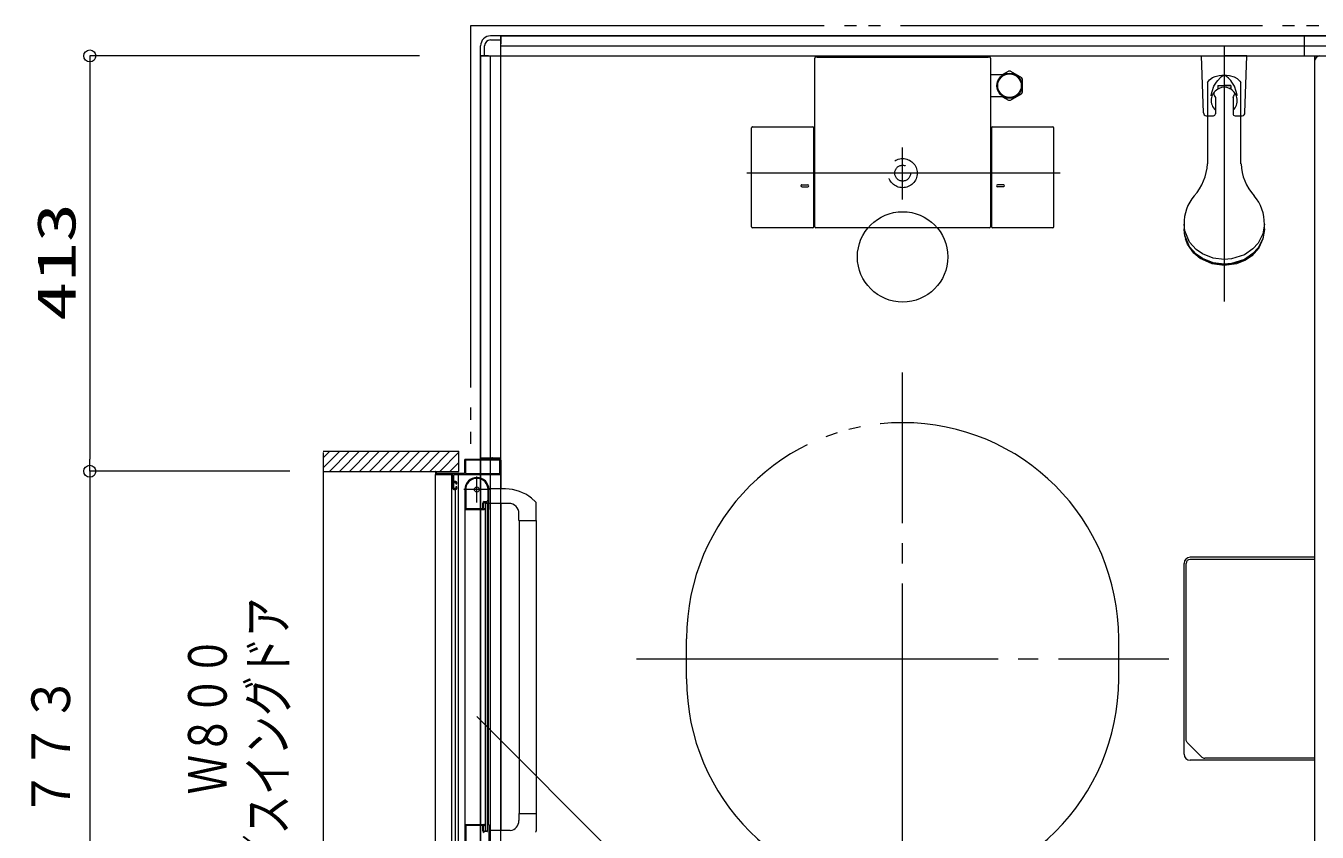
# Model space of a CAD drawing. Units: millimetres on the paper. Extents: x -305 to 305, y -152 to 152.
# Drawn here: x -156.1 to -91.8, y 41.4 to 81.6 of the extents above; entities that cross this region are included whole.
import ezdxf
from ezdxf.enums import TextEntityAlignment as Align

# ---------------------------------------------------------------- set-up
doc = ezdxf.new("R2010")
doc.units = ezdxf.units.MM
for name, pattern in [('DASHED2', [3, 2, -1]), ('LONG_CHAIN', [21, 18, -1, 1, -1]), ('LONG_DOUBLE_CHAIN', [21.8, 18, -1, 0.6, -0.6, 0.6, -1])]:
    doc.linetypes.add(name, pattern=pattern)
doc.layers.add('0-0_0', color=7, linetype='Continuous', lineweight=9)
doc.layers.add('0-1_VIEW0001', color=7, linetype='Continuous', lineweight=9)
doc.styles.add('ＭＳ ゴシック', font='')
doc.styles.get('ＭＳ ゴシック').set_extended_font_data('MS Gothic')

# ---------------------------------------------------------------- blocks, each defined once
blk = doc.blocks.new('_ORIGIN')
at = {"layer": '0-0_0'}
blk.add_line((0, 0), (-1, 0), dxfattribs=at)
blk.add_circle((0, 0), 0.5, dxfattribs=at)

msp = doc.modelspace()

# ---------------------------------------------------------------- linework, layer by layer
at = {"layer": '0-0_0'}
for p, q in [((-136.475, 80.074), (-152.881, 80.074)), ((-152.881, 79.474), (-152.881, 60.004)), ((-142.923, 59.404), (-152.881, 59.404)), ((-142.923, 59.404), (-152.881, 59.404)), ((-152.881, 58.804), (-152.881, 21.354))]:
    msp.add_line(p, q, dxfattribs=at)
at = {"layer": '0-1_VIEW0001', "linetype": 'LONG_DOUBLE_CHAIN'}
for p, q in [((-133.934, 81.573), (-133.934, 59.998)), ((-50.934, 81.573), (-133.934, 81.573)), ((-123.184, 49.073), (-123.184, 51.073)), ((-101.684, 49.073), (-101.684, 51.073)), ((-133.619, 47.195), (-122.859, 36.434))]:
    msp.add_line(p, q, dxfattribs=at)
at = {"layer": '0-1_VIEW0001'}
for p, q in [((-132.434, 81.073), (-132.934, 81.073)), ((-132.434, 81.073), (-52.434, 81.073)), ((-132.434, 19.073), (-132.434, 81.073)), ((-52.434, 81.073), (-132.434, 81.073)), ((-132.434, 81.073), (-132.434, 80.673)), ((-92.434, 80.073), (-92.434, 81.073)), ((-133.434, 80.073), (-133.434, 80.573)), ((-133.234, 80.073), (-133.234, 80.573)), ((-132.934, 80.873), (-132.434, 80.873)), ((-132.434, 80.573), (-52.434, 80.573)), ((-133.434, 20.073), (-133.434, 80.073)), ((-133.434, 80.073), (-51.434, 80.073)), ((-133.434, 80.073), (-133.434, 20.073)), ((-133.034, 80.073), (-133.434, 80.073)), ((-132.934, 20.073), (-132.934, 80.073)), ((-116.809, 71.568), (-116.809, 79.97)), ((-116.691, 80.018), (-108.177, 80.018)), ((-108.059, 79.97), (-108.059, 71.568)), ((-97.559, 80.072), (-96.434, 80.072)), ((-97.467, 77.245), (-97.559, 80.072)), ((-95.309, 80.072), (-96.434, 80.072)), ((-95.401, 77.245), (-95.309, 80.072)), ((-91.934, 80.073), (-91.934, 20.073)), ((-91.934, 79.823), (-91.934, 20.322)), ((-108.059, 79.143), (-107.417, 79.143)), ((-107.466, 79.143), (-107.166, 79.317)), ((-107.072, 79.317), (-106.516, 78.995)), ((-106.469, 78.272), (-106.469, 78.914)), ((-97.259, 78.751), (-97.259, 74.707)), ((-96.759, 78.595), (-96.434, 78.595)), ((-96.759, 78.595), (-96.759, 78.413)), ((-96.759, 78.595), (-96.759, 78.507)), ((-96.759, 78.595), (-96.109, 78.595)), ((-96.109, 78.595), (-96.434, 78.595)), ((-96.109, 78.595), (-96.109, 78.413)), ((-96.109, 78.595), (-96.109, 78.507)), ((-95.609, 74.707), (-95.609, 78.746)), ((-107.42, 78.043), (-108.059, 78.043)), ((-107.466, 78.043), (-107.166, 77.87)), ((-107.072, 77.87), (-106.516, 78.191)), ((-96.872, 78), (-96.872, 77.2)), ((-95.997, 78), (-95.997, 77.2)), ((-119.949, 71.568), (-119.949, 76.498)), ((-119.899, 76.548), (-116.899, 76.548)), ((-116.849, 71.568), (-116.849, 76.498)), ((-108.019, 76.498), (-108.019, 71.568)), ((-107.969, 76.548), (-104.969, 76.548)), ((-104.919, 71.568), (-104.919, 76.498)), ((-97.317, 77.1), (-96.972, 77.1)), ((-95.897, 77.1), (-95.551, 77.1)), ((-117.451, 73.663), (-117.148, 73.663)), ((-117.45, 73.563), (-117.148, 73.563)), ((-107.418, 73.663), (-107.72, 73.663)), ((-107.418, 73.563), (-107.72, 73.563)), ((-116.899, 71.518), (-119.899, 71.518)), ((-108.109, 71.518), (-116.759, 71.518)), ((-104.969, 71.518), (-107.969, 71.518)), ((-98.434, 71.694), (-98.434, 71.463)), ((-94.434, 71.463), (-94.434, 71.694)), ((-141.259, 60.398), (-134.509, 60.398)), ((-141.259, 59.583), (-140.444, 60.398)), ((-141.259, 60.078), (-140.939, 60.398)), ((-140.949, 59.398), (-139.949, 60.398)), ((-140.454, 59.398), (-139.454, 60.398)), ((-139.959, 59.398), (-138.959, 60.398)), ((-139.459, 59.398), (-138.459, 60.398)), ((-138.959, 59.398), (-137.959, 60.398)), ((-138.459, 59.398), (-137.459, 60.398)), ((-137.959, 59.398), (-136.959, 60.398)), ((-137.459, 59.398), (-136.459, 60.398)), ((-136.959, 59.398), (-135.959, 60.398)), ((-136.459, 59.398), (-135.459, 60.398)), ((-135.959, 59.398), (-134.959, 60.398)), ((-134.509, 59.399), (-134.509, 60.398)), ((-141.259, 60.347), (-141.259, 19.748)), ((-135.459, 59.398), (-134.509, 60.348)), ((-134.959, 59.398), (-134.509, 59.848)), ((-134.234, 59.948), (-134.234, 59.313)), ((-134.189, 59.938), (-134.189, 59.313)), ((-132.889, 59.998), (-134.184, 59.998)), ((-132.494, 59.953), (-134.174, 59.953)), ((-133.434, 60.073), (-132.434, 60.073)), ((-132.874, 60.063), (-132.874, 60.013)), ((-132.844, 60.073), (-132.864, 60.073)), ((-132.834, 60.013), (-132.834, 60.063)), ((-132.484, 59.998), (-132.819, 59.998)), ((-132.479, 59.313), (-132.479, 59.938)), ((-132.434, 59.95), (-132.434, 58.524)), ((-141.259, 59.398), (-134.509, 59.398)), ((-135.684, 59.383), (-135.684, 59.263)), ((-135.684, 20.898), (-135.684, 59.248)), ((-135.669, 59.248), (-134.834, 59.248)), ((-135.634, 59.313), (-135.634, 59.383)), ((-134.249, 59.298), (-135.619, 59.298)), ((-134.857, 37.519), (-134.857, 59.248)), ((-134.819, 59.233), (-134.819, 58.548)), ((-134.769, 58.913), (-134.769, 59.233)), ((-134.754, 59.248), (-132.459, 59.248)), ((-134.541, 37.903), (-134.541, 59.248)), ((-134.174, 59.298), (-132.494, 59.298)), ((-134.769, 58.568), (-134.769, 58.838)), ((-134.769, 58.498), (-134.669, 58.498)), ((-134.669, 58.898), (-134.754, 58.898)), ((-134.754, 58.853), (-134.684, 58.853)), ((-134.684, 58.553), (-134.754, 58.553)), ((-134.681, 37.733), (-134.681, 58.498)), ((-134.669, 58.838), (-134.669, 58.793)), ((-134.669, 58.613), (-134.669, 58.568)), ((-134.654, 58.778), (-134.634, 58.778)), ((-134.634, 58.628), (-134.654, 58.628)), ((-134.619, 58.793), (-134.619, 58.848)), ((-134.619, 58.548), (-134.619, 58.613)), ((-134.219, 58.499), (-134.219, 41.823)), ((-134.169, 58.572), (-134.169, 57.558)), ((-133.064, 57.968), (-133.064, 58.498)), ((-133.019, 57.513), (-133.019, 58.498)), ((-132.191, 58.523), (-133.009, 58.526)), ((-133.254, 57.893), (-133.139, 57.893)), ((-133.234, 57.848), (-133.109, 57.848)), ((-130.896, 58.061), (-130.697, 57.877)), ((-134.209, 57.498), (-133.268, 57.498)), ((-134.159, 57.548), (-133.339, 57.548)), ((-133.329, 57.558), (-133.329, 57.818)), ((-133.284, 57.573), (-133.284, 57.798)), ((-133.255, 57.505), (-133.246, 57.52)), ((-133.244, 57.527), (-133.244, 57.533)), ((-133.184, 57.823), (-133.084, 57.823)), ((-133.184, 41.498), (-133.184, 57.823)), ((-133.084, 41.498), (-133.084, 57.823)), ((-133.082, 57.52), (-133.073, 57.505)), ((-133.061, 57.498), (-133.034, 57.498)), ((-133.034, 41.823), (-133.034, 57.498)), ((-132.024, 57.803), (-133.019, 57.803)), ((-132.434, 57.798), (-132.434, 41.524)), ((-131.524, 56.948), (-131.524, 57.303)), ((-130.669, 56.948), (-130.669, 57.808)), ((-131.524, 56.948), (-130.669, 56.948)), ((-131.519, 56.948), (-131.519, 42.374)), ((-130.669, 56.948), (-130.669, 41.512)), ((-98.434, 45.323), (-98.434, 54.823)), ((-91.934, 55.123), (-98.134, 55.123)), ((-91.934, 45.023), (-98.134, 45.023)), ((-134.219, 41.854), (-134.219, 40.284)), ((-134.219, 41.823), (-133.268, 41.823)), ((-133.344, 41.773), (-134.159, 41.773)), ((-133.246, 41.802), (-133.255, 41.816)), ((-133.244, 41.788), (-133.244, 41.794)), ((-133.073, 41.816), (-133.082, 41.802)), ((-133.034, 41.823), (-133.061, 41.823)), ((-133.019, 41.808), (-133.019, 40.822)), ((-131.524, 42.374), (-131.524, 42.019)), ((-131.524, 42.374), (-130.669, 42.374)), ((-134.169, 41.763), (-134.169, 40.903)), ((-133.329, 41.508), (-133.329, 41.758)), ((-133.284, 41.523), (-133.284, 41.748)), ((-133.109, 41.473), (-133.234, 41.473)), ((-133.084, 41.498), (-133.184, 41.498)), ((-131.955, 41.524), (-133.009, 41.524))]:
    msp.add_line(p, q, dxfattribs=at)
at = {"layer": '0-1_VIEW0001', "linetype": 'LONG_CHAIN'}
for p, q in [((-96.434, 80.598), (-96.434, 67.857)), ((-112.434, 72.938), (-112.434, 75.514)), ((-104.6, 74.243), (-120.195, 74.243)), ((-112.434, 35.823), (-112.434, 64.323)), ((-133.619, 57.848), (-133.619, 59.148)), ((-132.969, 58.498), (-134.269, 58.498)), ((-125.684, 50.073), (-99.184, 50.073))]:
    msp.add_line(p, q, dxfattribs=at)
at = {"layer": '0-1_VIEW0001', "color": 4}
for p, q in [((-98.332, 46.055), (-98.332, 54.821)), ((-91.934, 55.021), (-98.132, 55.021)), ((-98.273, 45.914), (-97.544, 45.184)), ((-91.934, 45.126), (-97.402, 45.126))]:
    msp.add_line(p, q, dxfattribs=at)
at = {"layer": '0-1_VIEW0001'}
for points in [[(-116.691, 80.018), (-116.691, 80.02), (-116.759, 80.02)], [(-108.109, 80.02), (-108.177, 80.02), (-108.177, 80.018)], [(-97.259, 78.751), (-97.164, 78.881), (-97.009, 78.994), (-96.88, 79.052), (-96.691, 79.104), (-96.435, 79.128), (-96.182, 79.105), (-95.934, 79.03), (-95.793, 78.952), (-95.657, 78.825), (-95.609, 78.746)], [(-96.11, 78.846), (-96.213, 78.97), (-96.342, 79.063), (-96.434, 79.084), (-96.527, 79.063), (-96.614, 79.007), (-96.758, 78.846)], [(-97.089, 78.081), (-97.076, 78.129), (-97.028, 78.302), (-96.944, 78.571), (-96.815, 78.762), (-96.758, 78.846)], [(-95.779, 78.081), (-95.792, 78.129), (-95.84, 78.302), (-95.924, 78.571), (-96.054, 78.762), (-96.11, 78.846)], [(-94.434, 71.694), (-94.509, 71.22), (-94.75, 70.751), (-95.002, 70.473), (-95.427, 70.183), (-96.07, 69.974), (-96.434, 69.944), (-96.976, 70.01), (-97.512, 70.22), (-97.83, 70.441), (-98.162, 70.812), (-98.401, 71.375), (-98.434, 71.694)], [(-94.434, 71.463), (-94.509, 70.99), (-94.75, 70.52), (-95.002, 70.243), (-95.427, 69.952), (-96.07, 69.743), (-96.434, 69.714), (-96.976, 69.779), (-97.512, 69.99), (-97.83, 70.211), (-98.162, 70.582), (-98.401, 71.145), (-98.434, 71.463)], [(-94.434, 71.439), (-94.509, 70.965), (-94.75, 70.496), (-95.002, 70.218), (-95.427, 69.928), (-96.07, 69.719), (-96.434, 69.69), (-96.976, 69.755), (-97.512, 69.966), (-97.83, 70.186), (-98.162, 70.558), (-98.401, 71.121), (-98.434, 71.439)], [(-94.506, 70.973), (-94.709, 70.52), (-95.064, 70.121), (-95.368, 69.913), (-95.821, 69.725), (-96.434, 69.64), (-97.038, 69.723), (-97.623, 69.987), (-97.952, 70.259), (-98.26, 70.702), (-98.362, 70.973)]]:
    msp.add_lwpolyline(points, dxfattribs=at)
at = {"layer": '0-1_VIEW0001', "color": 4}
for points in [[(-98.312, 45.969), (-98.328, 46.014), (-98.332, 46.055)], [(-98.273, 45.914), (-98.299, 45.945), (-98.312, 45.969)]]:
    msp.add_lwpolyline(points, dxfattribs=at)
at = {"layer": '0-1_VIEW0001'}
for centre, radius in [((-107.119, 78.593), 0.625), ((-107.119, 78.593), 0.586), ((-133.619, 58.498), 0.125)]:
    msp.add_circle(centre, radius, dxfattribs=at)
at = {"layer": '0-1_VIEW0001', "linetype": 'DASHED2'}
for radius in [0.725, 0.395]:
    msp.add_circle((-112.434, 74.243), radius, dxfattribs=at)
at = {"layer": '0-1_VIEW0001', "linetype": 'LONG_DOUBLE_CHAIN'}
msp.add_circle((-112.434, 70.073), 2.25, dxfattribs=at)
at = {"layer": '0-1_VIEW0001'}
for centre, radius, start, end in [((-132.934, 80.573), 0.5, 90, 180), ((-132.934, 80.573), 0.3, 90, 180), ((-108.109, 79.97), 0.05, 0, 90), ((-91.684, 79.823), 0.25, 90, 180), ((-107.119, 78.593), 0.725, 86.29156, 93.70844), ((-107.119, 78.593), 0.725, 26.29156, 33.70844), ((-96.434, 77.853), 0.647, 120.12781, 227.49336), ((-96.709, 78.507), 0.05, 179.99901, 293.66901), ((-96.434, 77.88), 0.635, 66.33, 113.668), ((-96.159, 78.507), 0.05, 246.33, 359.99899), ((-96.434, 77.853), 0.647, 312.50664, 59.87219), ((-107.119, 78.593), 0.725, 266.29156, 273.70844), ((-107.119, 78.593), 0.725, 326.29156, 333.70844), ((-96.434, 78.295), 0.527, 186.69219, 213.9645), ((-96.434, 78.295), 0.527, 326.0355, 353.30781), ((-97.317, 77.25), 0.15, 181.85924, 263.59563), ((-96.972, 77.2), 0.1, 270, 0), ((-95.897, 77.2), 0.1, 179.99999, 270), ((-95.551, 77.25), 0.15, 276.40458, 358.14077), ((-119.899, 76.498), 0.05, 90, 180.00003), ((-116.899, 76.498), 0.05, 0, 90), ((-107.969, 76.498), 0.05, 90, 180), ((-104.969, 76.498), 0.05, 0, 90), ((-99.767, 74.808), 2.5, 317.34318, 357.6964), ((-93.101, 74.808), 2.5, 182.30366, 222.65686), ((-117.449, 73.613), 0.05, 88.07467, 270), ((-117.149, 73.613), 0.05, 270, 90), ((-107.719, 73.613), 0.05, 90, 270), ((-107.419, 73.613), 0.05, 270, 91.92533), ((-96.31, 71.738), 2.125, 139.64678, 181.19028), ((-96.559, 71.738), 2.125, 358.80972, 40.3532), ((-119.899, 71.568), 0.05, 180.00003, 270), ((-116.899, 71.568), 0.05, 270, 0), ((-116.759, 71.568), 0.05, 180, 270), ((-108.109, 71.568), 0.05, 270, 0), ((-107.969, 71.568), 0.05, 180, 270), ((-104.969, 71.568), 0.05, 270, 0), ((-134.184, 59.948), 0.05, 90, 180), ((-134.174, 59.938), 0.015, 90, 180), ((-132.889, 60.013), 0.015, 270, 0), ((-132.864, 60.063), 0.01, 90, 180), ((-132.844, 60.063), 0.01, 0, 90), ((-132.819, 60.013), 0.015, 180, 270), ((-132.494, 59.938), 0.015, 0, 90), ((-132.484, 59.948), 0.05, 0, 90), ((-135.669, 59.383), 0.015, 90, 180), ((-135.669, 59.263), 0.015, 180, 270), ((-135.649, 59.383), 0.015, 0, 90), ((-135.619, 59.313), 0.015, 180, 270), ((-134.834, 59.233), 0.015, 0, 90), ((-134.754, 59.233), 0.015, 90, 180), ((-134.249, 59.313), 0.015, 270, 0), ((-134.174, 59.313), 0.015, 180, 270), ((-132.494, 59.313), 0.015, 270, 0), ((-132.459, 59.273), 0.025, 270, 0), ((-134.769, 58.548), 0.05, 180, 270), ((-134.754, 58.913), 0.015, 180, 270), ((-134.754, 58.838), 0.015, 90, 180), ((-134.754, 58.568), 0.015, 180, 270), ((-134.684, 58.838), 0.015, 0, 90), ((-134.684, 58.568), 0.015, 270, 0), ((-134.669, 58.848), 0.05, 0, 90), ((-134.654, 58.793), 0.015, 180, 270), ((-134.654, 58.613), 0.015, 90, 180), ((-134.669, 58.548), 0.05, 270, 0), ((-134.634, 58.793), 0.015, 270, 0), ((-134.634, 58.613), 0.015, 0, 90), ((-133.619, 58.498), 0.6, 0, 180), ((-133.619, 58.498), 0.555, 0, 172.23293), ((-134.159, 58.572), 0.01, 172.23293, 180), ((-132.199, 56.453), 2.07, 50.97582, 89.8), ((-133.254, 57.818), 0.075, 90, 180), ((-133.234, 57.798), 0.05, 90, 180), ((-133.139, 57.968), 0.075, 270, 0), ((-133.109, 57.823), 0.025, 0, 90), ((-130.769, 57.808), 0.1, 0, 43.47243), ((-134.209, 57.508), 0.01, 180, 270), ((-134.159, 57.558), 0.01, 180, 270), ((-133.339, 57.558), 0.01, 270, 0), ((-133.259, 57.573), 0.025, 180, 270), ((-133.268, 57.513), 0.015, 270, 329.03624), ((-133.259, 57.533), 0.015, 0, 90), ((-133.259, 57.527), 0.015, 329.03624, 0), ((-133.069, 57.527), 0.015, 180, 210.96376), ((-133.061, 57.513), 0.015, 210.96376, 270), ((-133.034, 57.513), 0.015, 270, 0), ((-132.024, 57.303), 0.5, 0, 90), ((-98.134, 54.823), 0.3, 90, 180), ((-98.134, 45.323), 0.3, 180, 270), ((-134.209, 41.813), 0.01, 90, 180), ((-134.159, 41.763), 0.01, 90, 180), ((-133.344, 41.758), 0.015, 0, 90), ((-133.259, 41.748), 0.025, 90, 180), ((-133.268, 41.808), 0.015, 30.96376, 90), ((-133.259, 41.788), 0.015, 270, 0), ((-133.259, 41.794), 0.015, 0, 30.96376), ((-133.069, 41.794), 0.015, 149.03624, 180), ((-133.061, 41.808), 0.015, 90, 149.03624), ((-133.034, 41.808), 0.015, 0, 90), ((-132.024, 42.019), 0.5, 277.95562, 0), ((-133.254, 41.508), 0.075, 180, 270), ((-133.234, 41.523), 0.05, 180, 270), ((-133.109, 41.498), 0.025, 270, 0), ((-130.769, 41.513), 0.1, 316.52757, 0)]:
    msp.add_arc(centre, radius, start, end, dxfattribs=at)
at = {"layer": '0-1_VIEW0001', "color": 5}
msp.add_arc((-116.759, 79.97), 0.05, 90, 180, dxfattribs=at)
at = {"layer": '0-1_VIEW0001', "linetype": 'LONG_DOUBLE_CHAIN'}
for centre, start, end in [((-112.434, 51.073), 0, 180), ((-112.434, 49.073), 180, 0)]:
    msp.add_arc(centre, 10.75, start, end, dxfattribs=at)
at = {"layer": '0-1_VIEW0001', "color": 4}
for centre, start, end in [((-98.132, 54.821), 90, 180), ((-97.402, 45.326), 225.00001, 270)]:
    msp.add_arc(centre, 0.2, start, end, dxfattribs=at)

# ---------------------------------------------------------------- block references
at = {"layer": '0-0_0', "xscale": 0.6, "yscale": 0.6}
for p, rotation in [((-152.881, 80.074), 90), ((-152.881, 59.404), 270), ((-152.881, 59.404), 90)]:
    msp.add_blockref('_ORIGIN', p, dxfattribs=dict(at, rotation=rotation))

# ---------------------------------------------------------------- texts
at = {"layer": '0-0_0', "style": 'ＭＳ ゴシック'}
for s, width, p in [('413', 1.5, (-153.011, 66.883)), ('額縁内法\u3000７７３', 0.9, (-153.284, 30.386))]:
    msp.add_text(s, height=1.921, rotation=90, dxfattribs=dict(at, width=width)).set_placement(p, align=Align.BOTTOM_LEFT)
at = {"layer": '0-1_VIEW0001', "style": 'ＭＳ ゴシック', "width": 0.75}
for s, p in [('２枚折りドア／スイングドア', (-142.493, 27.57)), ('ドア位置ＢＬ\u3000Ｗ８００', (-145.49, 29.57))]:
    msp.add_text(s, height=1.921, rotation=90, dxfattribs=at).set_placement(p, align=Align.BOTTOM_LEFT)

doc.saveas('drawing.dxf')
